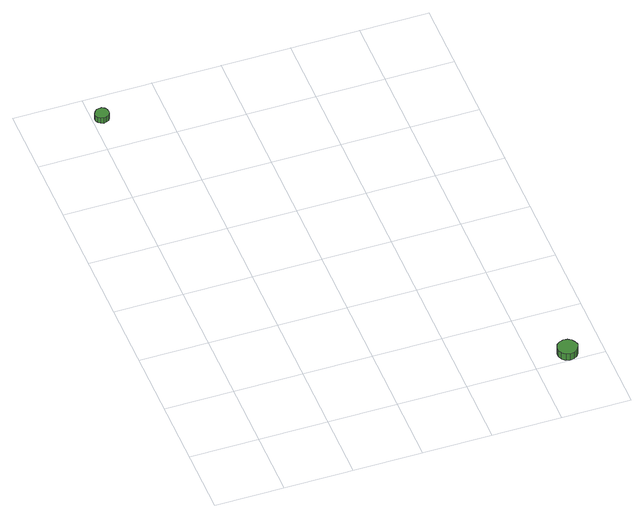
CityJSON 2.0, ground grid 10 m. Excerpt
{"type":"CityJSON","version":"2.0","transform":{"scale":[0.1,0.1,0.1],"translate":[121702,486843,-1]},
"CityObjects":{
"tree1":{"type":"SolitaryVegetationObject","attributes":{"function":"something"},"geometry":[{"type":"MultiSurface","lod":"1","boundaries":[[[0,1,2,3,4,5,6,7,8,9,10,11,12,13,14]],[[15,16,17,18,19,20,21,22,23,24,25,26,27,28,29]],[[0,29,28,1]],[[1,28,27,2]],[[2,27,26,3]],[[3,26,25,4]],[[4,25,24,5]],[[5,24,23,6]],[[6,23,22,7]],[[7,22,21,8]],[[8,21,20,9]],[[9,20,19,10]],[[10,19,18,11]],[[11,18,17,12]],[[12,17,16,13]],[[13,16,15,14]],[[14,15,29,0]]]}]},
"tree2":{"type":"SolitaryVegetationObject","attributes":{"function":"something"},"geometry":[{"type":"MultiSurface","lod":"1","boundaries":[[[30,31,32,33,34,35,36,37,38,39,40,41,42,43,44]],[[45,46,47,48,49,50,51,52,53,54,55,56,57,58,59]],[[30,59,58,31]],[[31,58,57,32]],[[32,57,56,33]],[[33,56,55,34]],[[34,55,54,35]],[[35,54,53,36]],[[36,53,52,37]],[[37,52,51,38]],[[38,51,50,39]],[[39,50,49,40]],[[40,49,48,41]],[[41,48,47,42]],[[42,47,46,43]],[[43,46,45,44]],[[44,45,59,30]]]}]}
},
"vertices":[
[23,658,17],[22,662,17],[20,666,17],[16,668,17],[12,668,17],[8,667,17],[5,664,17],[3,660,17],[3,656,17],[5,652,17],[8,650,17],[12,648,17],[16,649,17],[20,651,17],[22,654,17],[22,654,7],[20,651,7],[16,649,7],[12,648,7],[8,650,7],[5,652,7],[3,656,7],[3,660,7],[5,664,7],[8,667,7],[12,668,7],[16,668,7],[20,666,7],[22,662,7],[23,658,7],
[465,16,18],[463,21,18],[460,26,18],[455,29,18],[449,30,18],[443,28,18],[438,24,18],[436,19,18],[436,13,18],[438,7,18],[443,3,18],[449,1,18],[455,2,18],[460,5,18],[463,10,18],[463,10,6],[460,5,6],[455,2,6],[449,1,6],[443,3,6],[438,7,6],[436,13,6],[436,19,6],[438,24,6],[443,28,6],[449,30,6],[455,29,6],[460,26,6],[463,21,6],[465,16,6]
]}
